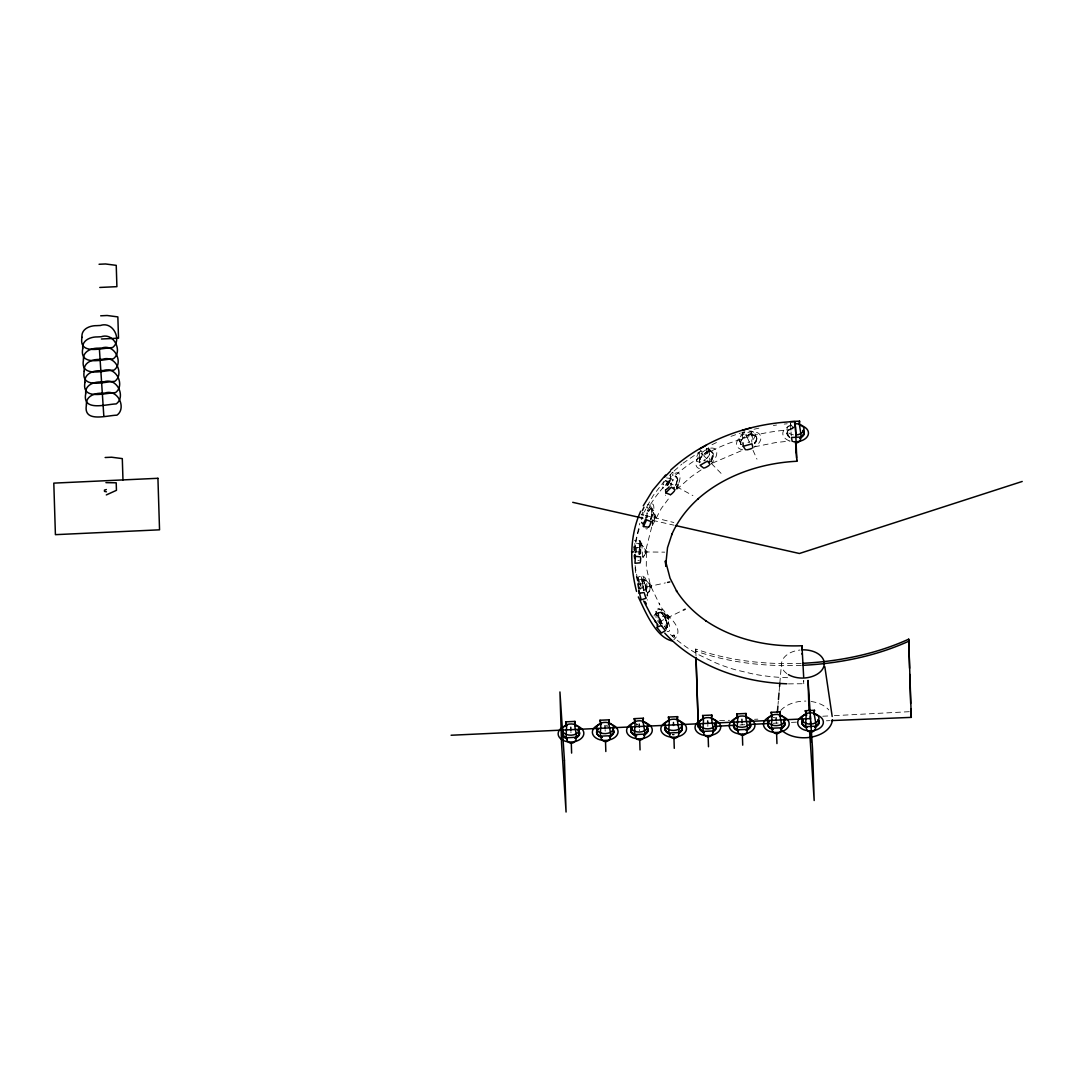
<?xml version="1.0" encoding="UTF-8"?>
<svg xmlns="http://www.w3.org/2000/svg" width="1076" height="1076" viewBox="0 0 1076 1076"><rect width="100%" height="100%" fill="white"/><g stroke="black" fill="none" stroke-linecap="round" stroke-linejoin="round"><path stroke-width="0.75" stroke-dasharray="5 3.75" d="M646.434 591.76L646.219 590.28A6.51 3.551 90 0 1 645.829 587.846M645.412 551.867L645.304 553.642M645.318 550.872L645.304 553.024M787.081 433.722C786.812 430.212 790.537 428.033 793.59 427.643A6.469 6.348 45.5 0 0 792.783 427.966L791.263 428.463A6.51 5.878 59.7 0 0 789.313 429.62A6.51 4.95 58.6 0 0 787.914 430.951L787.336 432.001A6.469 3.766 51 0 0 787.054 433.722A6.469 2.515 42.4 0 0 787.511 435.242L789.246 436.937M645.264 551.786L645.398 552.499M640.502 553.938L640.072 543.34L647.254 551.975L642.95 556.951M634.141 549.997L634.302 546.205M638.593 588.424L637.853 577.287C645.842 572.607 650.281 584.376 640.112 583.959L640.435 588.733M636.683 552.203C635.122 550.872 638.983 541.08 640.166 544.079A6.469 1.829 53.5 0 0 640.368 545.411A6.469 3.08 62.9 0 0 640.355 547.334L640.543 551.315A6.51 4.008 -83.3 0 0 640.368 553.831M640.139 553.817L639.803 543.393L634.786 543.286M634.127 550.549L634.006 546.07M665.883 627.9L666.407 627.806A6.51 1.251 -73 0 0 667.093 627.375L667.524 625.371M646.609 517.569L647.214 515.135M667.322 627.106L669.312 616.938C656.642 605.775 656.347 616.118 661.834 623.959M778.042 704.403L778.325 701.148M779.145 691.37L779.562 686.488M779.831 683.233L781.485 663.677M650.133 587.348L649.702 590.953L646.864 595.284L651.72 585.895C644.659 577.973 639.225 575.862 641.067 587.859M634.732 550.697L635.889 539.991L639.776 523.366M639.951 543.461L639.4 554.221M647.617 504.563C651.8 504.577 652.702 510.212 648.599 511.154M652.406 524.268L651.424 507.67M639.601 543.447L639.077 554.127M650.926 519.331L651.061 518.524A6.51 2.972 -72.3 0 1 651.774 516.103L652.271 512.216M658.418 613.051L658.001 618.149L660.745 624.43M711.142 461.644L713.321 454.408A6.469 1.789 -86.7 0 0 712.85 452.915C710.994 449.902 706.582 451.57 704.471 453.426M702.023 455.699L699.548 459.6L699.292 462.653M788.426 683.879L803.785 683.717L803.759 680.382M708.559 447.616L708.506 450.75L704.592 452.579M645.277 553.884L643.044 557.677M656.051 617.705L655.634 611.343C661.431 605.29 670.415 614.759 660.422 617.14L660.839 623.502M666.098 629.675L665.25 613.064M648.465 511.396L649.366 509.688M756.589 440.219L754.747 443.218A8.568 5.434 -24.2 0 0 755.944 436.399A8.568 5.434 -24.2 0 0 747.645 435.444M667.497 485.478L671.101 479.116M675.553 485.209C676.562 482.761 678.835 477.757 675.298 476.439M651.72 526.998L646.434 547.711L646.273 567.092L650.644 586.07L659.857 604.914L659.144 603.717C663.233 614.342 687.429 627.241 673.858 639.709M666.77 485.397L667.658 482.922M711.545 461.443L713.227 455.74L712.124 452.014M639.628 544.631L639.736 543.891A6.51 1.453 48.9 0 1 640.018 543.367M652.244 525.734L661.31 508.437L670.079 496.682M650.496 519.224C651.141 516.009 654.517 508.733 649.648 507.711M649.622 509.23C653.522 506.218 656.885 516.359 654.221 519.735M644.349 512.001L645.735 509.123M647.106 506.245L653.361 495.296L663.959 481.51M700.933 456.91L699.548 459.6M712.931 456.87L711.559 459.546A6.51 0.928 -50.1 0 0 711.021 460.071M652.581 521.793L654.302 519.573M710.859 460.003L713.052 453.668L709.245 449.069M667.133 616.736L668.129 618.781M668.209 618.74L667.268 616.709M754.505 443.796C760.302 438.766 753.496 431.584 747.47 435.215M642.385 579.238L644.376 583.205L646.205 591.813M654.706 516.628L654.181 518.807M654.342 518.807L654.84 516.668M676.481 488.423C679.386 484.953 679.01 478.188 674.8 475.995M668.721 480.999L669.689 479.856M666.353 615.055L660.906 612.526L658.606 613.253A6.469 3.336 19.8 0 0 658.606 614.598A6.469 4.6 25.4 0 0 658.808 616.521L660.18 620.166A6.51 5.662 69.1 0 0 661.189 622.479L662.036 623.865M676.535 487.482L676.589 485.841M676.723 489.405L691.182 476.762L701.687 469.486M669.514 475.471L672.971 472.108M674.127 470.979L681.807 464.173M754.599 442.895L756.684 439.129L754.948 433.776M675.392 475.256L678.041 472.956A162.718 122.395 -3.8 0 1 693.549 461.335L709.259 452.095A161.817 121.722 -3.8 0 1 728.546 443.393L745.695 437.623A164.238 123.552 -3.8 0 1 779.858 430.75L793.913 429.553M682.991 463.258L701.189 450.71M743.825 437.206L740.96 440.474L740.974 444.415M649.917 523.097L656.32 518.175L651.155 508.074M642.681 579.117L637.651 580.22A8.568 1.116 77.6 0 0 638.552 589.379M676.71 488.356L678.068 487.522L677.436 479.076L676.105 476.695M666.084 627.967C669.285 623.125 662.197 607.55 654.867 614.463M712.406 463.124L741.969 450.481M711.989 444.724L719.467 441.079M659.319 621.82L682.305 610.603M606.582 725.426L607.389 725.063M708.425 451.382L705.735 452.458M730.954 436.372L740.328 433.063M741.835 432.633L744.834 431.758M754.626 446.796L776.132 442.478L790.147 441.025M753.98 429.243L760.544 427.791M638.512 588.801L665.412 582.896M748.035 434.717L751.236 433.278L751.882 430.79L752.608 441.927M635.808 724.982L637.395 724.699M773.362 425.491L776.522 425.02M671.357 478.712L666.555 477.879M784.189 424.079L787.202 423.783M662.197 623.919A8.568 2.69 64 0 1 659.023 612.526L659.265 612.392M909.247 711.693L831.075 715.822M739.885 724.982L744.874 724.726M773.16 723.287L778.15 723.032M822.763 716.226L829.421 715.903M791.452 722.386L796.442 722.157M826.395 720.785L829.731 720.638M754.532 719.293L757.867 719.145M719.575 720.678L729.568 720.288M637.893 560.435L639.225 560.394M801.163 663.341C765.574 664.712 729.447 660.879 695.715 649.057L695.876 654.073M801.284 665.358C765.708 666.716 729.582 662.897 695.849 651.074L695.715 649.057M633.912 547.375C643.004 550.28 644.067 537.839 634.396 540.421M673.966 734.948L672.446 734.868M635.58 551.854L664.726 552.149M674.033 734.424L673.186 734.357L674.033 734.424A8.568 5.636 -1.8 0 1 672.46 734.41M606.514 726.125L608.128 726.273M774.908 717.813L773.173 717.369M652.634 520.367L673.832 525.155M645.331 515.458L673.832 522.506M639.776 543.434L644.134 547.361L645.412 551.262M674.006 635.096L673.253 635.365A2.031 1.063 -49 0 1 674.02 634.975L674.222 636.965A2.825 1.48 -49 0 0 674.396 635.903A2.825 1.48 -49 0 0 674.101 635.109M793.321 426.957L791.183 425.518L790.497 423.285M636.293 723.718L637.113 724.013M676.239 476.776L675.661 476.641A6.51 3.551 70.7 0 0 675.177 476.614A8.568 3.631 -61.4 0 1 675.809 485.397M668.761 482.451L674.45 485.545M676.737 486.796L692.917 495.606M702.628 452.202L700.382 450.696M664.336 625.95L666.3 628.962M672.043 472.283L673.267 473.158M712.272 452.149L711.021 451.584A6.51 4.533 82.1 0 0 709.259 451.463L707.968 451.759A6.469 5.541 85.8 0 0 706.004 452.74A6.469 6.147 -76.4 0 0 704.565 453.521M789.542 437.313L787.067 433.386M666.595 615.284L669.003 620.839L666.407 627.806A6.51 2.838 -71.7 0 1 665.735 627.712M703.812 455.753L706.569 458.564M711.438 463.541L721.525 473.83M661.027 612.728L661.337 613.078A6.469 1.13 33.7 0 0 662.776 614.383M655.634 611.343L660.422 617.14M788.251 436.062L786.946 429.741M741.23 444.63L739.172 440.447M742.951 431.947L743.704 433.09M650.038 587.361C648.949 583.703 650.536 587.671 649.931 585.815M647.106 594.248L647.564 595.606L646.515 579.708M666.73 622.13L667.133 623.542M747.349 437.744L749.622 442.787M753.012 450.346L756.979 459.156M643.878 589.527L644.174 590.28M803.785 683.717L803.516 680.839M634.84 543.367L635.23 553.091L634.813 546.783M637.853 577.287L640.112 583.959M649.891 585.667C649.312 582.654 644.403 578.431 642.412 579.91A6.469 2.73 37.8 0 0 642.52 581.242A6.469 3.981 46.1 0 0 642.614 583.179L643.421 587.052A6.51 4.936 84.6 0 0 643.851 589.527M638.942 587.738L634.907 564.375M642.116 579.668L643.73 590.388M642.897 579.09L642.91 579.197A8.568 1.116 77.6 0 1 646.555 591.854M652.338 522.882L652.473 523.568M652.029 508.652L652.056 508.948A6.469 0.699 67.5 0 0 652.325 510.226A6.469 1.964 77.2 0 0 652.244 512.176M790.47 423.191L791.304 435.915M751.115 431.113L751.855 442.236M742.386 433.561L743.005 443.11M709.097 449.391L709.824 460.515M706.717 448.315L707.349 457.851M699.225 452.579L699.857 462.115M670.523 474.449L671.249 485.572M646.273 515.122L646.488 518.309M641.726 543.259L642.668 557.57M695.849 651.074L696.024 656.347M776.253 722.036L776.294 723.22M742.037 723.623L742.077 724.807M707.82 725.211L707.847 726.394M639.413 729.568L639.44 730.631M605.156 729.972L605.183 731.155M570.926 731.559L570.966 732.743M660.798 624.322A12.845 4.035 64 0 1 657.301 608.518A12.845 4.035 64 0 1 667.524 620.005A12.845 4.035 64 0 1 667.147 631.451M647.591 599.83A12.845 1.668 77.6 0 1 647.12 599.924M643.623 590.415A12.845 1.668 77.6 0 1 642.466 575.324A12.845 1.668 77.6 0 1 647.739 596.117M639.104 554.584A12.845 0.847 -89.4 0 1 640.072 539.049A12.845 0.847 -89.4 0 1 640.785 553.763M647.671 510.965A12.845 3.295 -76.1 0 1 653.307 504.738A12.845 3.295 -76.1 0 1 652.056 519.479M647.537 528.572A12.845 3.295 -76.1 0 1 645.856 528.612M645.761 517.906A12.845 3.295 -76.1 0 1 646.367 515.243M674.975 473.373A12.845 5.447 -61.4 0 1 680.005 476.13A12.845 5.447 -61.4 0 1 676.468 487.966M665.708 495.35A12.845 5.447 -61.4 0 1 665.425 495.068M665.708 485.639A12.845 5.447 -61.4 0 1 671.155 476.493M702.897 451.933A12.845 7.115 -44.4 0 1 715.943 449.849A12.845 7.115 -44.4 0 1 711.209 463.581M699.4 468.544A12.845 7.115 -44.4 0 1 699.682 455.161M742.628 449.795A12.845 8.151 -24.2 0 1 739.548 437.488A12.845 8.151 -24.2 0 1 758.338 433.157A12.845 8.151 -24.2 0 1 754.303 447.105M789.165 440.756A12.845 8.46 -1.9 0 1 782.898 432.418A12.845 8.46 -1.9 0 1 792.353 425.195M654.087 616.064A8.568 2.69 64 0 1 657.396 615.701A8.568 2.69 64 0 1 662.278 624.215M659.023 612.526A8.568 2.69 64 0 1 665.856 619.561A8.568 2.69 64 0 1 665.815 627.644M664.659 626.878A8.568 2.69 64 0 1 664.242 626.501M662.655 614.329A6.469 2.152 45.7 0 0 663.879 616.198L664.753 617.597A6.51 2.555 61.3 0 0 665.977 619.776M666.716 622.157A6.51 2.421 77.3 0 1 665.923 619.816M667.537 625.304A6.469 1.52 -89.5 0 1 667.16 623.488M637.678 580.206A8.568 1.116 77.6 0 1 640.731 588.976M644.215 590.401A8.568 1.116 77.6 0 1 642.95 579.117L643.569 580.287A6.469 1.977 44.6 0 0 644.322 581.834A6.469 3.093 55.7 0 0 644.753 583.878L645.197 585.425A6.51 3.618 72.1 0 0 645.896 587.832M639.642 544.644A6.469 2.919 54.8 0 0 639.615 546.285A6.469 4.048 65.4 0 0 639.346 548.37L639.319 549.97A6.51 4.6 83.8 0 0 639.413 552.472A6.51 4.533 -75.3 0 0 639.225 554.14M647.443 509.97A8.568 2.192 -76.1 0 1 647.402 510.952M646.824 514.893A8.568 2.192 -76.1 0 1 646.044 517.825M650.886 519.452A8.568 2.192 -76.1 0 0 652.271 509.392A8.568 2.192 -76.1 0 0 649.084 510.844A6.469 3.887 64.6 0 1 649.85 509.298L650.402 508.598A6.51 2.488 59.9 0 1 651.276 508.168M646.932 517.704A8.568 2.192 -76.1 0 1 647.537 515.122M647.389 515.189A6.51 5.407 -82.2 0 0 647.133 516.843A6.51 5.272 -56.3 0 0 646.824 517.623M671.72 482.855A8.568 3.631 -61.4 0 1 670.2 485.491M663.058 488.423A8.568 3.631 -61.4 0 1 662.856 486.93M663.677 482.909A8.568 3.631 -61.4 0 1 664.376 481.268M677.436 478.954A6.469 0.713 -89.7 0 0 677.221 480.77L676.185 484.603A6.51 1.91 -61.4 0 0 675.728 485.276M667.725 485.693A8.568 3.631 -61.4 0 1 670.953 479.775M671.289 479.21A6.469 5.649 86.7 0 0 670.308 480.447L669.406 481.833A6.51 5.972 -61.5 0 0 668.344 484.106A6.51 5.703 -29.4 0 0 667.618 485.545M706.286 448.369A8.568 4.748 -44.4 0 1 710.241 451.463A8.568 4.748 -44.4 0 1 706.515 458.699M700.732 461.981A8.568 4.748 -44.4 0 1 696.333 458.551A8.568 4.748 -44.4 0 1 701.444 450.562M704.74 453.547A8.568 4.748 -44.4 0 1 712.527 452.418A8.568 4.748 -44.4 0 1 711.048 460.246M699.481 462.828A8.568 4.748 -44.4 0 1 702.265 455.82M702.13 455.807A6.51 6.254 -24.1 0 0 701.202 457.192A6.51 5.797 4.6 0 0 700.005 459.143L699.548 460.461A6.469 4.815 7.9 0 0 699.413 462.33A6.469 3.564 5.6 0 0 699.427 462.801M748.99 431.059A8.568 5.434 -24.2 0 1 755.177 435.444A8.568 5.434 -24.2 0 1 748.008 442.559M741.176 442.518A8.568 5.434 -24.2 0 1 739.427 437.058A8.568 5.434 -24.2 0 1 746.112 431.651M756.549 440.259A6.469 1.681 -63.1 0 0 756.832 438.605A6.469 2.932 -72.6 0 0 756.361 436.964L754.222 435.255A6.51 5.367 -84.3 0 0 752.205 434.717L750.712 434.717A6.469 6.079 -78 0 0 748.371 435.215A6.469 6.389 -33.4 0 0 747.538 435.376M744.686 436.883A8.568 5.434 -24.2 0 0 741.041 444.59A6.469 3.201 25.1 0 1 740.624 443.124A6.469 4.452 31.6 0 1 740.839 441.308L741.377 440.124A6.51 5.541 36.1 0 1 742.736 438.47A6.51 6.214 27.3 0 1 743.879 437.327M793.442 434.852A8.568 5.649 -1.9 0 1 786.96 429.943A8.568 5.649 -1.9 0 1 792.151 424.2M789.327 437.138A6.51 1.291 32.2 0 1 788.331 436.278M789.219 437.192A8.581 5.649 -1.9 0 1 793.711 427.845M636.588 725.022A6.469 6.335 45.8 0 1 637.395 724.82M786.852 673.603A21.412 14.109 -1.8 0 1 782.803 659.4A21.412 14.109 -1.8 0 1 800.019 650.025M780.678 710.496A27.841 18.332 -1.8 0 1 805.911 701.081M811.102 701.485A27.841 18.332 -1.8 0 1 828.762 709.878M787.619 677.692A164.238 123.552 -3.8 0 1 753.119 673.993L735.661 669.837A161.817 121.722 -3.8 0 1 715.89 662.937L699.642 655.19A162.718 122.395 -3.8 0 1 683.448 645.035L678.001 640.933A162.785 122.449 -3.8 0 1 668.573 632.742M660.664 624.551A165.153 124.238 -3.8 0 1 655.62 618.35M639.964 589.54A165.153 124.238 -3.8 0 1 634.853 565.196M634.867 550.952A165.153 124.238 -3.8 0 1 640.166 525.989M650.577 504.348A165.153 124.238 -3.8 0 1 660.099 491.046M660.153 491.073A162.785 122.449 -3.8 0 1 670.482 479.829M672.379 636.158L673.199 635.405L672.406 636.118"/><path stroke-width="1.5" d="M790.362 421.604L799.576 421.16L799.374 424.146M799.576 421.16C797.988 426.446 805.951 442.962 795.272 442.989M574.947 721.404C573.01 726.905 581.161 741.673 571.571 743.247C562.049 742.507 568.706 727.053 565.734 721.835L574.947 721.404L574.745 724.39M609.177 719.817C607.227 725.318 615.378 740.086 605.788 741.66C596.265 740.92 602.923 725.466 599.964 720.247L609.177 719.817L608.599 723.798M643.394 718.23C641.444 723.718 649.595 738.499 640.018 740.073C630.482 739.333 637.153 723.879 634.181 718.66L643.394 718.23L642.829 722.211M677.611 716.643C675.674 722.13 683.825 736.912 674.235 738.486C664.712 737.746 671.37 722.292 668.398 717.073L677.611 716.643L677.409 719.629M711.814 716.737L711.828 715.056L702.615 715.486C705.587 720.705 698.929 736.159 708.452 736.899C718.042 735.325 709.891 720.543 711.828 715.056M746.058 713.469C744.108 718.956 752.258 733.738 742.682 735.312C733.146 734.572 739.817 719.118 736.845 713.899L746.058 713.469L745.856 716.455M780.275 711.882C778.338 717.369 786.489 732.151 776.899 733.724C767.363 732.985 774.034 717.531 771.062 712.312L780.275 711.882L779.71 715.849M814.492 710.294C812.555 715.782 820.706 730.564 811.116 732.137C801.593 731.398 808.251 715.943 805.278 710.725L814.492 710.294L813.927 714.262M665.493 561.094L665.721 565.263L667.51 547.697L672.043 533.898L671.639 534.826C677.665 520.878 687.174 508.666 698.418 498.524L697.894 498.982C724.995 475.067 761.095 463.084 796.845 461.254L795.702 432.512M665.546 561.349L665.923 566.299L665.493 560.744L670.039 578.162L676.898 591.585L676.387 590.711C684.067 602.789 694.477 612.93 706.219 621.04L705.627 620.65C733.711 639.642 768.385 647.12 801.956 645.735L801.983 648.169M635.176 554.866L635.015 557.919M777.356 712.554L777.908 706.044M778.459 699.521L779.011 692.998M779.562 686.488L779.831 683.233M796.845 461.254L796.711 459.882M579.291 734.733L575.351 738.257M647.725 731.559L643.798 735.083M784.606 725.211L780.678 728.734M665.6 726.663L665.573 730.537L669.945 733.872M699.817 725.076L699.79 728.95L704.161 732.097M640.704 511.194C629.285 536.251 629.837 565.196 636.548 591.437M642.372 510.616L642.964 509.365M643.367 508.545L643.959 507.307M648.572 527.227L643.421 526.514L646.582 519.896L651.262 521.604M673.832 488.06L674.222 487.334M563.273 731.169L562.694 732.218A6.469 3.753 51.1 0 0 562.412 733.94A6.469 2.502 42.5 0 0 562.869 735.473L563.622 736.482M631.706 727.995L631.141 729.044A6.469 3.753 51.1 0 0 630.859 730.765A6.469 2.502 42.5 0 0 631.316 732.299L632.056 733.307M734.37 723.233L733.805 724.283A6.469 3.753 51.1 0 0 733.523 726.004A6.469 2.502 42.5 0 0 733.98 727.537L734.72 728.546M802.817 720.059L802.239 721.108A6.469 3.753 51.1 0 0 801.956 722.83A6.469 2.502 42.5 0 0 802.414 724.363M643.287 505.774L652.93 490.051L665.627 474.987M699.83 725.426L699.575 725.87A6.469 3.753 51.1 0 0 699.306 727.591A6.469 2.502 42.5 0 0 699.763 729.125L700.503 730.133A6.51 1.291 32.3 0 0 702.157 731.478L704.175 732.285M563.259 730.981L562.909 735.312L567.281 738.445M631.706 727.806L631.343 732.124L635.728 735.271M734.37 723.045L734.007 727.363L738.378 730.51M802.804 719.871L802.454 724.188L806.825 727.336M768.99 720.987C765.708 724.188 769.636 728.896 773.375 729.044M708.546 462.398L709.77 461.254M664.726 476.95L670.308 471.261M670.361 494.691L665.775 492.848L671.357 487.159L675.109 489.862M670.698 470.037C704.229 439.264 750.362 423.097 795.043 421.577C795.003 423.46 795.231 425.356 795.352 427.253M665.587 630.428L661.471 633.038L656.683 627.241L661.511 625.506M678.714 733.012L681.942 729.784L681.727 726.515M712.931 731.424L716.172 728.385A6.469 2.623 -47.7 0 0 716.414 726.825A6.469 3.874 -56.2 0 0 715.943 725.116L714.787 723.637M699.481 449.136L700.893 448.329M701.364 448.073L706.502 445.141M678.714 733.146L681.955 729.972A6.469 2.623 -47.7 0 0 682.197 728.412A6.469 3.874 -56.2 0 0 681.727 726.703M712.931 731.559L716.334 727.672L714.773 723.502M799.993 438.013L803.92 434.475A6.469 2.609 -47.8 0 0 804.162 432.929A6.469 3.874 -56.3 0 0 803.705 431.22L803.395 430.79M609.567 736.67L613.508 733.146A6.469 2.623 -47.7 0 0 613.75 731.586A6.469 3.874 -56.2 0 0 613.28 729.878L612.97 729.447M746.462 730.322L750.389 726.798A6.469 2.623 -47.7 0 0 750.631 725.237A6.469 3.874 -56.2 0 0 750.174 723.529M814.895 727.147L818.836 723.61A6.469 2.623 -47.7 0 0 819.078 722.063A6.469 3.874 -56.2 0 0 818.607 720.355L818.298 719.925M683.273 610.132L685.237 609.177M646.071 598.243L641.161 599.857L638.687 590.011M672.029 640.906C655.647 637.207 645.183 611.249 638.324 596.924M106.309 494.933L116.45 490.32L116.208 482.801L105.919 482.64M831.385 720.57L911.291 717.383L908.695 639.171C875.487 654.262 839.119 661.431 802.817 663.3M908.83 641.188C875.622 656.266 839.253 663.435 802.952 665.318M799.979 437.824L803.92 434.3L803.382 430.44M575.351 738.069L579.278 734.545L578.35 730.281M609.567 736.482L613.508 732.958L612.97 729.098M643.784 734.895L647.725 731.371L647.187 727.51M746.448 730.133L750.389 726.609L749.461 722.346M780.665 728.546L784.606 725.022L783.678 720.759M814.895 726.959L818.823 723.435L818.285 719.575M1022.2 481.47L799.401 553.494L675.459 525.518M742.171 430.387L750.913 427.925M745.533 449.795L743.22 446.284L751.963 443.823L752.958 447.71M667.564 582.425L669.81 581.928M640.22 562.802L634.961 563.259L635.432 556.319L640.624 556.897M638.902 593.185L644.147 592.58M716.603 726.246L734.895 725.251M768.17 723.529L751.532 724.377M99.059 264.266L105.529 263.97L116.235 265.355L116.907 286.66L99.786 287.453M100.687 315.806L107.143 315.497L117.849 316.895L118.521 338.2L101.413 338.994M105.139 457.515L111.595 457.219L122.301 458.605L122.973 479.923M800.625 437.058L791.411 437.502L792.232 441.416M106.336 489.54L104.466 490.105L104.507 491.396L106.403 491.799M451.1 735.244L810.416 718.58M566.783 737.732L575.996 737.302M601.013 736.145L610.226 735.715M635.23 734.558L644.443 734.128M669.447 732.971L678.66 732.541M703.664 731.384L712.877 730.954M737.894 729.797L747.107 729.367M772.111 728.21L781.324 727.779M806.327 726.623L815.541 726.192M631.531 551.813L633.656 551.827M786.838 683.785C742.037 682.292 695.863 666.528 664.753 633.159M602.278 736.979C598.538 736.831 594.611 732.124 597.893 728.936A6.51 4.95 58.7 0 0 597.503 729.595L596.911 730.631A6.469 3.753 51.1 0 0 596.642 732.352A6.469 2.502 42.5 0 0 597.099 733.886M572.728 502.331L642.843 518.161M641.525 514.516L643.515 515.014M669.945 733.684L667.873 733.065M773.388 729.38L770.537 728.291A6.51 1.291 32.3 0 1 769.031 726.986L768.237 725.964A6.469 2.502 42.5 0 1 767.739 724.417A6.469 3.753 51.1 0 1 768.008 722.682L768.6 721.646A6.51 4.95 58.7 0 1 769.004 721.122M636.508 735.742L633.643 734.652A6.51 1.291 32.3 0 1 632.137 733.334M602.291 737.329L599.426 736.24M803.247 725.399A6.51 1.291 32.3 0 0 804.821 726.717L806.825 727.51M738.392 730.698L736.307 729.878A6.51 1.291 32.3 0 1 734.8 728.573M567.281 738.634L565.209 737.827A6.51 1.291 32.3 0 1 563.703 736.509M665.533 480.69L667.228 481.618M703.677 468.1L700.072 465.303L707.551 461.039L710.039 464.469M701.444 453.346L702.695 454.61M803.167 725.372L802.454 724.377M806.677 715.311L805.278 710.725M750.174 723.529L749.461 722.534A8.581 5.649 -1.8 0 1 746.354 730.443M647.201 727.86L647.51 728.291A6.469 3.874 -56.2 0 1 647.967 729.999A6.469 2.623 -47.7 0 1 647.698 731.572M783.691 720.947L784.391 721.929A6.469 3.874 -56.2 0 1 784.861 723.65A6.469 2.623 -47.7 0 1 784.579 725.224M578.363 730.47L579.076 731.465A6.469 3.874 -56.2 0 1 579.534 733.173A6.469 2.623 -47.7 0 1 579.251 734.747M657.961 625.021L650.845 614.692L643.704 601.027M597.126 733.899L597.839 734.895A6.51 1.291 32.3 0 0 599.493 736.24M746.058 434.879L746.744 436.385M771.882 716.212L771.062 712.312M737.652 717.813L736.845 713.899M635.001 722.574L634.181 718.66M600.771 724.161L599.964 720.247M566.554 725.749L565.734 721.835M801.956 645.735L803.664 676.817M703.018 718.445L702.615 715.486M668.788 720.032L668.398 717.073M824.821 666.69L832.192 716.495M796.59 458.12L795.689 444.186M911.291 717.383L910.834 708.909M795.083 422.209L795.769 432.713M809.65 731.976L814.182 800.517L812.555 748.99L808.036 680.435L808.977 710.362M743.005 443.11L743.22 446.284M665.573 489.674L665.775 492.848M643.219 523.326L643.421 526.514M634.437 555.31L634.652 558.498M99.382 348.718L103.834 416.291M795.648 431.839L795.42 426.957M795.81 433.278L795.917 435.551M795.944 442.801L796.294 452.861M802.145 653.441L802.185 654.342M696.064 657.638L698.311 727.268L696.024 659.023M908.695 639.171L909.597 668.277M909.771 674.423L910.659 703.448M810.336 716.091L810.43 719.145M810.51 721.633L810.605 724.525M810.82 731.29L811.156 741.983M776.119 717.679L776.213 720.732M776.616 733.509L776.939 743.57M741.902 719.266L741.996 722.319M742.373 734.464L742.709 745.157M707.672 720.853L707.779 723.906M708.169 736.683L708.492 746.744M673.455 722.44L673.549 725.493M673.939 737.638L674.275 748.331M639.238 724.027L639.332 727.08M639.736 739.858L640.045 749.918M605.021 725.614L605.115 728.667M605.492 740.813L605.828 751.505M570.791 727.201L570.885 730.254M571.289 743.032L571.612 753.092M664.578 629.5A12.845 4.035 64 0 1 661.727 625.815M645.856 597.678A12.845 1.668 77.6 0 1 644.511 593.737M640.65 558.094A12.845 0.847 -89.4 0 1 640.422 561.632M650.94 522.775A12.845 3.295 -76.1 0 1 649.057 526.689M674.45 490.925A12.845 5.447 -61.4 0 1 670.604 494.691M709.138 465.357A12.845 7.115 -44.4 0 1 704.699 467.885M751.882 448.369A12.845 8.151 -24.2 0 1 746.704 449.822M799.589 425.195A12.845 8.46 -1.9 0 1 808.103 435.108A12.845 8.46 -1.9 0 1 793.442 441.698M657.342 625.586A8.568 2.69 64 0 1 657.033 625.075M655.661 622.372A8.568 2.69 64 0 1 655.203 621.255M639.117 591.692A8.568 1.116 77.6 0 1 638.969 591.127M646.878 507.159A8.568 2.192 -76.1 0 1 647.201 507.778M647.16 513.131A8.568 2.192 -76.1 0 1 647.053 513.709M645.667 518.928A8.568 2.192 -76.1 0 1 644.013 522.385M643.018 523.447A8.568 2.192 -76.1 0 1 642.843 523.528M641.861 522.976A8.568 2.192 -76.1 0 1 641.686 522.452M641.592 519.035A8.568 2.192 -76.1 0 1 641.807 517.368M642.749 513.252A8.568 2.192 -76.1 0 1 642.923 512.687M672.608 474.92A8.568 3.631 -61.4 0 1 672.769 475.148M672.917 479.6A8.568 3.631 -61.4 0 1 672.608 480.663M669.151 486.877A8.568 3.631 -61.4 0 1 666.582 489.176M663.179 484.523A8.568 3.631 -61.4 0 1 663.314 483.998M705.13 459.882A8.568 4.748 -44.4 0 1 704.148 460.555M709.891 461.55A8.568 4.748 -44.4 0 1 709.272 462.142M574.961 725.439A12.845 8.46 -1.8 0 1 581.43 738.311A12.845 8.46 -1.8 0 1 560.677 738.782A12.845 8.46 -1.8 0 1 566.85 725.614M610.872 724.269A12.845 8.46 -1.8 0 1 614.894 737.369A12.845 8.46 -1.8 0 1 594.544 736.872A12.845 8.46 -1.8 0 1 601.067 724.027M642.52 722.104A12.845 8.46 -1.8 0 1 650.375 734.626A12.845 8.46 -1.8 0 1 629.689 736.078A12.845 8.46 -1.8 0 1 634.423 722.682M678.485 720.866A12.845 8.46 -1.8 0 1 683.906 733.711A12.845 8.46 -1.8 0 1 663.529 734.182A12.845 8.46 -1.8 0 1 668.653 721.095M711.841 719.091A12.845 8.46 -1.8 0 1 718.647 731.626A12.845 8.46 -1.8 0 1 698.337 733.038A12.845 8.46 -1.8 0 1 702.036 719.777M746.919 717.692A12.845 8.46 -1.8 0 1 752.164 730.698A12.845 8.46 -1.8 0 1 731.599 730.685A12.845 8.46 -1.8 0 1 737.948 717.679M779.401 715.755A12.845 8.46 -1.8 0 1 787.255 728.277A12.845 8.46 -1.8 0 1 766.569 729.716A12.845 8.46 -1.8 0 1 771.317 716.32M794.518 423.742A8.568 5.649 -1.9 0 1 804.028 428.732A8.568 5.649 -1.9 0 1 795.863 434.973M803.059 430.373A8.568 5.649 -1.9 0 1 799.885 438.134M815.366 714.518A12.845 8.46 -1.8 0 1 820.598 727.524A12.845 8.46 -1.8 0 1 800.046 727.51A12.845 8.46 -1.8 0 1 806.395 714.504M578.417 730.604A8.581 5.649 -1.8 0 1 575.256 738.378M567.375 738.741A8.581 5.649 -1.8 0 1 563.192 731.317M612.648 729.017A8.581 5.649 -1.8 0 1 609.473 736.791M602.385 737.356A8.581 5.649 -1.8 0 1 597.826 729.205M647.254 727.927A8.581 5.649 -1.8 0 1 643.69 735.204M636.615 735.769A8.581 5.649 -1.8 0 1 631.639 728.143M681.78 726.851A8.581 5.649 -1.8 0 1 678.647 733.294M670.039 733.98A8.581 5.649 -1.8 0 1 665.533 727.08M667.94 733.065A6.51 1.291 32.3 0 1 666.367 731.747L665.573 730.725A6.469 2.502 42.5 0 1 665.076 729.178A6.469 3.753 51.1 0 1 665.345 727.443M714.827 723.785A8.581 5.649 -1.8 0 1 712.863 731.707M704.282 732.393A8.568 5.636 -1.8 0 1 699.79 725.506M738.472 730.806A8.581 5.649 -1.8 0 1 734.303 723.381M783.745 721.095A8.568 5.636 -1.8 0 1 780.584 728.856M772.716 729.219A8.568 5.636 -1.8 0 1 768.95 721.283M818.352 720.005A8.568 5.636 -1.8 0 1 814.801 727.268M806.166 727.376A8.568 5.636 -1.8 0 1 802.777 720.207M801.943 649.877A21.412 14.109 -1.8 0 1 822.979 668.425A21.412 14.109 -1.8 0 1 788.399 674.612M832.407 719.79A27.841 18.332 -1.8 0 1 811.143 737.141A27.841 18.332 -1.8 0 1 780.463 728.977M646.313 603.892A165.153 124.238 -3.8 0 1 645.237 601.834M634.598 557.072A165.153 124.238 -3.8 0 1 634.638 555.028M81.978 337.366C78.521 355.524 102.005 347.925 112.455 347.588C122.355 340.769 113.545 320.85 100.364 325.49A54.459 40.969 -3.8 0 0 96.948 325.651C89.967 325.45 80.996 328.906 81.978 337.366M82.718 348.624C79.221 366.795 102.866 359.142 113.195 358.859C123.094 352.04 114.285 332.107 101.117 336.761A54.459 40.969 -3.8 0 0 97.687 336.923C90.707 336.707 81.736 340.177 82.718 348.624M83.471 359.895C80.001 378.053 103.498 370.453 113.948 370.117C123.848 363.298 115.024 343.379 101.857 348.019A54.459 40.969 -3.8 0 0 98.427 348.18C91.447 347.978 82.475 351.435 83.471 359.895M84.21 371.153C80.727 389.351 104.291 381.617 114.688 381.388C124.587 374.556 115.764 354.636 102.597 359.29A54.459 40.969 -3.8 0 0 99.167 359.438C92.186 359.236 83.215 362.706 84.21 371.153M84.95 382.41C81.453 400.595 105.085 392.928 115.428 392.646C125.327 385.827 116.504 365.894 103.336 370.548A54.459 40.969 -3.8 0 0 99.907 370.709C92.939 370.507 83.968 373.964 84.95 382.41M85.69 393.681C82.233 411.839 105.717 404.24 116.168 403.917C126.067 397.084 117.257 377.165 104.09 381.805A54.459 40.969 -3.8 0 0 100.66 381.967C93.679 381.765 84.708 385.235 85.69 393.681M86.443 404.939C82.96 423.137 106.524 415.403 116.921 415.175C126.807 408.355 117.997 388.423 104.829 393.076A54.459 40.969 -3.8 0 0 101.4 393.238C94.419 393.036 85.448 396.493 86.443 404.939M157.93 478.295L53.8 483.124L55.414 534.664L159.544 529.822L157.93 478.295M564.456 760.503L559.937 691.949L561.551 743.489L566.07 812.03L564.456 760.503M566.38 734.464A8.568 5.636 -1.8 0 0 579.426 729.582A8.568 5.636 -1.8 0 0 566.796 724.686A8.568 5.636 -1.8 0 0 566.38 734.464M600.596 732.877A8.568 5.636 -1.8 0 0 613.656 727.995A8.568 5.636 -1.8 0 0 601.013 723.099A8.568 5.636 -1.8 0 0 600.596 732.877M634.827 731.29A8.568 5.636 -1.8 0 0 647.873 726.408A8.568 5.636 -1.8 0 0 635.244 721.512A8.568 5.636 -1.8 0 0 634.827 731.29M669.043 729.703A8.568 5.636 -1.8 0 0 682.09 724.82A8.568 5.636 -1.8 0 0 669.46 719.911A8.568 5.636 -1.8 0 0 669.043 729.703M703.26 728.102A8.568 5.636 -1.8 0 0 716.307 723.233A8.568 5.636 -1.8 0 0 703.677 718.324A8.568 5.636 -1.8 0 0 703.26 728.102M737.49 726.515A8.568 5.636 -1.8 0 0 750.537 721.646A8.568 5.636 -1.8 0 0 737.894 716.737A8.568 5.636 -1.8 0 0 737.49 726.515M771.707 724.928A8.568 5.636 -1.8 0 0 784.754 720.059A8.568 5.636 -1.8 0 0 772.124 715.15A8.568 5.636 -1.8 0 0 771.707 724.928M805.924 723.341A8.568 5.636 -1.8 0 0 818.97 718.459A8.568 5.636 -1.8 0 0 806.341 713.563A8.568 5.636 -1.8 0 0 805.924 723.341"/></g></svg>
